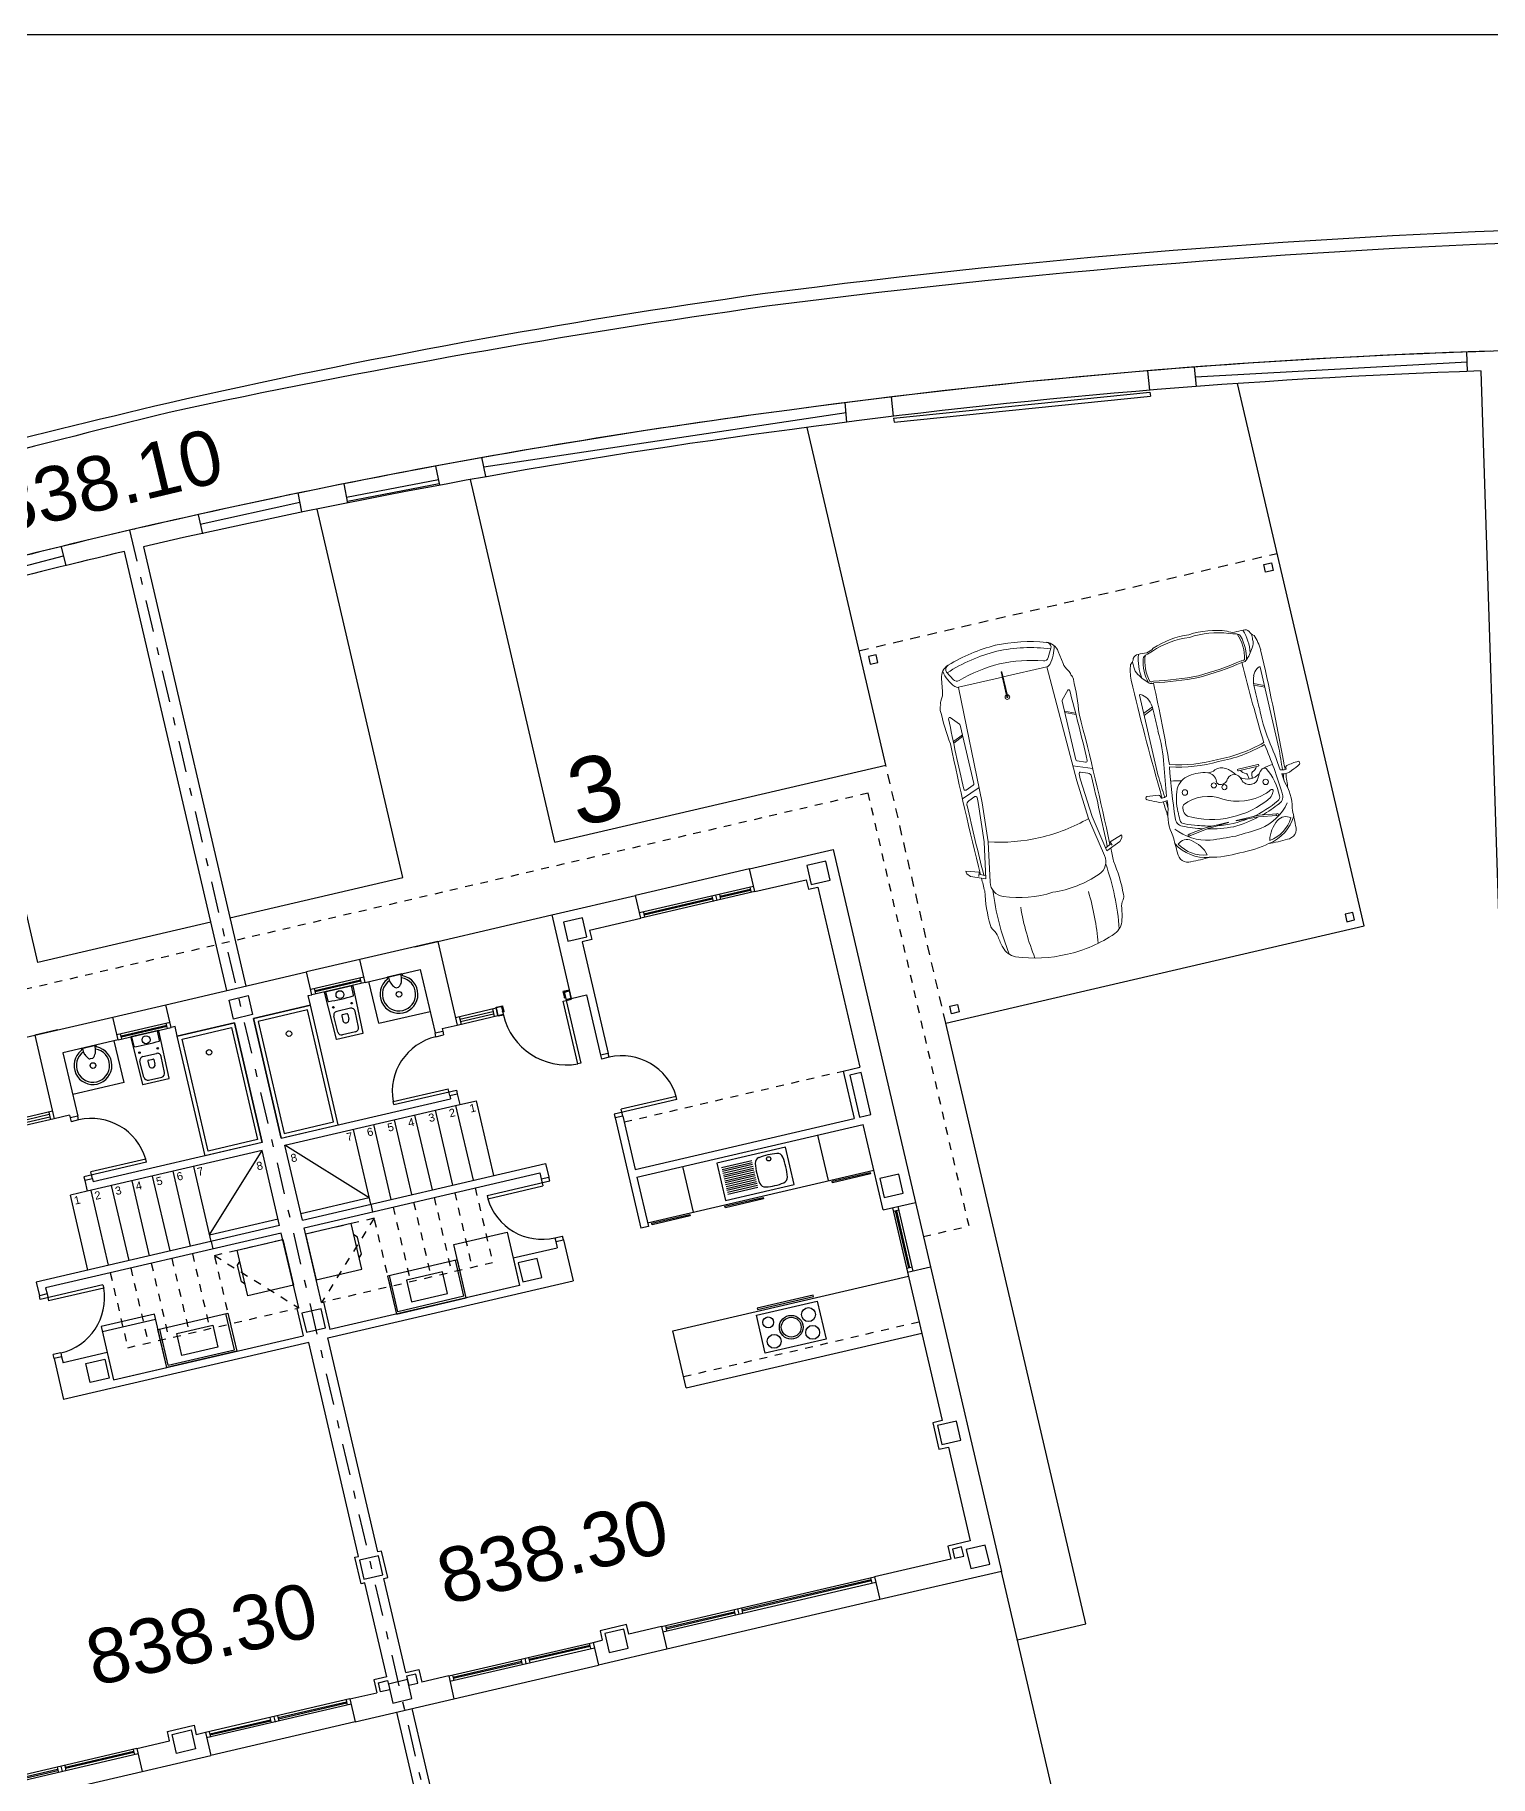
# Model space of a CAD drawing. Header units: millimetres. Extents: x 441061 to 442903, y 4515148 to 4515613.
# Drawn here: x 442197.05 to 442215.7, y 4515590.63 to 4515612.94 of the extents above; entities that cross this region are included whole.
import ezdxf
from ezdxf.enums import TextEntityAlignment as Align

# ---------------------------------------------------------------- set-up
doc = ezdxf.new("R2010")
doc.units = ezdxf.units.MM
doc.linetypes.add('CYPE_RAYAPUNTO', pattern=[0.4125, 0.2025, -0.105, 0, -0.105])
doc.linetypes.add('RAYITAS', pattern=[0.375, 0.25, -0.125])
doc.layers.add('01_cartela', color=6, linetype='Continuous', plot=False)
for name, color, linetype in [('01_ejes', 10, 'Continuous'), ('01_mono BAJA', 2, 'Continuous'), ('01_niveles', 2, 'Continuous'), ('01_piscinas', 254, 'Continuous'), ('01_proyección', 4, 'RAYITAS')]:
    doc.layers.add(name, color=color, linetype=linetype)
doc.layers.add('01_muebles_B', color=254, linetype='Continuous', lineweight=5)
doc.styles.add('Estilo1', font='swissel.ttf')
doc.styles.add('NIEVES2', font='sanss___.ttf')

# ---------------------------------------------------------------- blocks, each defined once
blk = doc.blocks.new('A$C6A825EFA')
at = {"layer": '01_mono BAJA', "color": 254}
for p, q in [((3.7, 12.5, 0), (5.2, 12.5, 0)), ((5.5, 12.5, 0), (5.2, 12.5, 0)), ((5.2, 12.5, 0), (5.2, 11.4, 0)), ((5.2, 12.5, 0), (6.225, 12.5, 0)), ((6.225, 12.2, 0), (6.225, 12.5, 0)), ((6.225, 12.5, 0), (6.925, 12.5, 0)), ((6.925, 12.5, 0), (8.775, 12.5, 0)), ((6.925, 12.2, 0), (6.925, 12.5, 0)), ((8.775, 12.2, 0), (8.775, 12.5, 0)), ((9.475, 12.5, 0), (8.775, 12.5, 0)), ((10.5, 12.5, 0), (9.475, 12.5, 0)), ((9.475, 12.2, 0), (9.475, 12.5, 0)), ((10.2, 12.5, 0), (10.5, 12.5, 0)), ((10.5, 12.5, 0), (10.5, 11.4, 0)), ((10.5, 12.5, 0), (12, 12.5, 0)), ((12, 12.5, 0), (13.1, 12.5, 0)), ((12, 12.5, 0), (12, 11.4, 0)), ((13.1, 12.2, 0), (13.1, 12.5, 0)), ((14.6, 12.5, 0), (13.1, 12.5, 0)), ((14.6, 12.5, 0), (15.7, 12.5, 0)), ((14.6, 12.2, 0), (14.6, 12.5, 0)), ((15.7, 12.5, 0), (15.7, 7.855, 0)), ((5.5, 12.2, 0), (5.5, 11.366, 0)), ((6.225, 12.2, 0), (5.5, 12.2, 0)), ((5.741, 12.198, 0), (5.742, 12.183, 0)), ((5.743, 12.2, 0), (5.932, 12.2, 0)), ((5.934, 12.198, 0), (5.933, 12.183, 0)), ((6.175, 11.65, 0), (6.175, 12.2, 0)), ((6.225, 12.27, 0), (6.925, 12.27, 0)), ((6.225, 12.2, 0), (6.925, 12.2, 0)), ((6.275, 12.2, 0), (6.275, 12.27, 0)), ((6.275, 12.242, 0), (6.875, 12.242, 0)), ((6.275, 12.228, 0), (6.875, 12.228, 0)), ((6.409, 12.073, 0), (6.407, 12.2, 0)), ((6.741, 12.073, 0), (6.743, 12.2, 0)), ((6.875, 12.2, 0), (6.875, 12.27, 0)), ((6.975, 12.2, 0), (6.925, 12.2, 0)), ((6.975, 12.075, 0), (6.975, 12.2, 0)), ((7.725, 12.075, 0), (6.975, 12.075, 0)), ((7.725, 10.5, 0), (7.725, 12.075, 0)), ((7.975, 10.5, 0), (7.975, 12.075, 0)), ((7.975, 12.075, 0), (8.725, 12.075, 0)), ((8.725, 12.075, 0), (8.725, 12.2, 0)), ((8.725, 12.2, 0), (8.775, 12.2, 0)), ((9.475, 12.27, 0), (8.775, 12.27, 0)), ((9.475, 12.2, 0), (8.775, 12.2, 0)), ((8.825, 12.2, 0), (8.825, 12.27, 0)), ((9.425, 12.242, 0), (8.825, 12.242, 0)), ((9.425, 12.228, 0), (8.825, 12.228, 0)), ((8.959, 12.073, 0), (8.957, 12.2, 0)), ((9.291, 12.073, 0), (9.293, 12.2, 0)), ((9.425, 12.2, 0), (9.425, 12.27, 0)), ((9.475, 12.2, 0), (10.2, 12.2, 0)), ((9.525, 11.65, 0), (9.525, 12.2, 0)), ((9.766, 12.198, 0), (9.767, 12.183, 0)), ((9.957, 12.2, 0), (9.768, 12.2, 0)), ((9.959, 12.198, 0), (9.958, 12.183, 0)), ((10.2, 12.2, 0), (10.2, 11.366, 0)), ((12.3, 12.075, 0), (12.3, 10.606, 0)), ((12.425, 12.075), (12.3, 12.075)), ((12.425, 12.2, 0), (13.1, 12.2, 0)), ((12.425, 12.2), (12.425, 12.075)), ((14.6, 12.27, 0), (13.1, 12.27, 0)), ((14.6, 12.2, 0), (13.1, 12.2, 0)), ((13.15, 12.27, 0), (13.15, 12.2, 0)), ((14.05, 12.242, 0), (13.15, 12.242, 0)), ((14.05, 12.228, 0), (13.15, 12.228, 0)), ((14.05, 12.27, 0), (14.05, 12.2, 0)), ((14.1, 12.27, 0), (14.1, 12.2, 0)), ((14.15, 12.27, 0), (14.15, 12.2, 0)), ((14.55, 12.242, 0), (14.15, 12.242, 0)), ((14.55, 12.228, 0), (14.15, 12.228, 0)), ((14.55, 12.27, 0), (14.55, 12.2, 0)), ((14.6, 12.2, 0), (15.275, 12.2, 0)), ((15.275, 12.2), (15.275, 12.075)), ((15.275, 12.075), (15.4, 12.075)), ((15.325, 12.2, 0), (15.325, 12.125, 0)), ((15.325, 12.125, 0), (15.4, 12.125, 0)), ((15.4, 12.075, 0), (15.4, 9.705, 0)), ((5.853, 12.043, 0), (5.822, 12.043, 0)), ((6.439, 11.659, 0), (6.435, 11.869, 0)), ((6.485, 11.92, 0), (6.665, 11.92, 0)), ((6.535, 11.85, 0), (6.535, 11.79, 0)), ((6.545, 11.86, 0), (6.605, 11.86, 0)), ((6.615, 11.85, 0), (6.615, 11.79, 0)), ((6.711, 11.659, 0), (6.715, 11.869, 0)), ((8.989, 11.659, 0), (8.985, 11.869, 0)), ((9.215, 11.92, 0), (9.035, 11.92, 0)), ((9.085, 11.85, 0), (9.085, 11.79, 0)), ((9.155, 11.86, 0), (9.095, 11.86, 0)), ((9.165, 11.85, 0), (9.165, 11.79, 0)), ((9.261, 11.659, 0), (9.265, 11.869, 0)), ((9.847, 12.043, 0), (9.878, 12.043, 0)), ((6.175, 11.65, 0), (5.5, 11.65, 0)), ((6.489, 11.61, 0), (6.661, 11.61, 0)), ((9.211, 11.61, 0), (9.039, 11.61, 0)), ((9.525, 11.65, 0), (10.2, 11.65, 0)), ((5.2, 11.5, 0), (4.665, 11.5, 0)), ((5.2, 11.4, 0), (4.665, 11.4, 0)), ((5.15, 11.467, 0), (4.715, 11.467, 0)), ((5.15, 11.433, 0), (4.715, 11.433, 0)), ((5.15, 11.5, 0), (5.15, 11.4, 0)), ((5.4, 11.4, 0), (5.2, 11.4, 0)), ((5.4, 11.4, 0), (5.4, 11.366, 0)), ((10.3, 11.4, 0), (10.5, 11.4, 0)), ((10.3, 11.4, 0), (10.3, 11.366, 0)), ((10.5, 11.5, 0), (11.035, 11.5, 0)), ((10.5, 11.4, 0), (11.035, 11.4, 0)), ((10.55, 11.5, 0), (10.55, 11.4, 0)), ((10.55, 11.467, 0), (10.985, 11.467, 0)), ((10.55, 11.433, 0), (10.985, 11.433, 0)), ((10.985, 11.5, 0), (10.985, 11.4, 0)), ((11.035, 11.5, 0), (11.035, 11.4, 0)), ((11.105, 11.43, 0), (11.105, 11.4, 0)), ((11.12, 11.5, 0), (11.12, 11.44, 0)), ((11.915, 11.5, 0), (11.915, 11.44, 0)), ((11.93, 11.43, 0), (11.93, 11.4, 0)), ((11.99, 11.4, 0), (11.93, 11.4, 0)), ((12, 11.4, 0), (12.2, 11.4, 0)), ((12.2, 11.4, 0), (12.2, 10.606, 0)), ((5.5, 11.366, 0), (5.4, 11.366, 0)), ((5.4, 11.366, 0), (5.4, 11.316, 0)), ((5.5, 11.316, 0), (5.4, 11.316, 0)), ((5.5, 11.316, 0), (5.5, 11.366, 0)), ((10.2, 11.366, 0), (10.3, 11.366, 0)), ((10.2, 11.316, 0), (10.2, 11.366, 0)), ((10.2, 11.316, 0), (10.3, 11.316, 0)), ((10.3, 11.366, 0), (10.3, 11.316, 0)), ((6.224, 10.591, 0), (5.4, 10.591, 0)), ((5.4, 10.591, 0), (5.4, 10.541, 0)), ((5.4, 10.541, 0), (5.4, 10.4, 0)), ((5.5, 10.541, 0), (5.4, 10.541, 0)), ((5.5, 10.541, 0), (5.5, 10.632, 0)), ((6.224, 10.632, 0), (5.5, 10.632, 0)), ((5.5, 10.541, 0), (5.5, 10.5, 0)), ((7.725, 10.5, 0), (5.5, 10.5, 0)), ((6.224, 10.591, 0), (6.224, 10.632, 0)), ((8.025, 10.5, 0), (10.2, 10.5, 0)), ((9.476, 10.591, 0), (9.476, 10.632, 0)), ((9.476, 10.632, 0), (10.2, 10.632, 0)), ((9.476, 10.591, 0), (10.3, 10.591, 0)), ((10.2, 10.541, 0), (10.2, 10.632, 0)), ((10.2, 10.541, 0), (10.2, 10.5, 0)), ((10.2, 10.541, 0), (10.3, 10.541, 0)), ((10.3, 10.591, 0), (10.3, 10.541, 0)), ((10.3, 10.541, 0), (10.3, 10.4, 0)), ((12.3, 10.606, 0), (12.2, 10.606, 0)), ((12.2, 10.606, 0), (12.2, 10.556, 0)), ((12.3, 10.556, 0), (12.2, 10.556, 0)), ((12.3, 10.556, 0), (12.3, 10.606, 0)), ((5.18, 9.415, 0), (5.18, 10.4, 0)), ((5.4, 10.4, 0), (5.18, 10.4, 0)), ((7.7, 10.4, 0), (5.4, 10.4, 0)), ((5.45, 9.415, 0), (5.45, 10.4, 0)), ((5.72, 9.415, 0), (5.72, 10.4, 0)), ((5.99, 9.415, 0), (5.99, 10.4, 0)), ((6.26, 9.415, 0), (6.26, 10.4, 0)), ((6.53, 9.415, 0), (6.53, 10.4, 0)), ((6.8, 9.415, 0), (6.8, 10.4, 0)), ((6.8, 9.5, 0), (7.7, 10.4, 0)), ((7.7, 9.415, 0), (7.7, 10.4, 0)), ((8, 10.4, 0), (10.3, 10.4, 0)), ((8, 9.415, 0), (8, 10.4, 0)), ((8.9, 9.5, 0), (8, 10.4, 0)), ((8.9, 9.415, 0), (8.9, 10.4, 0)), ((9.17, 9.415, 0), (9.17, 10.4, 0)), ((9.44, 9.415, 0), (9.44, 10.4, 0)), ((9.71, 9.415, 0), (9.71, 10.4, 0)), ((9.98, 9.415, 0), (9.98, 10.4, 0)), ((10.25, 9.415, 0), (10.25, 10.4, 0)), ((10.3, 10.4, 0), (10.52, 10.4, 0)), ((10.52, 9.415, 0), (10.52, 10.4, 0)), ((13.024, 9.831, 0), (12.2, 9.831, 0)), ((12.2, 9.831, 0), (12.2, 9.781, 0)), ((12.3, 9.781, 0), (12.3, 9.872, 0)), ((13.024, 9.872, 0), (12.3, 9.872, 0)), ((13.024, 9.831, 0), (13.024, 9.872, 0)), ((12.2, 9.781, 0), (12.2, 8.33, 0)), ((12.3, 9.781, 0), (12.2, 9.781, 0)), ((12.3, 9.781, 0), (12.3, 9.08, 0)), ((15.18, 9.705, 0), (15.18, 9.08, 0)), ((15.18, 9.705, 0), (15.4, 9.705, 0)), ((7.7, 9.415, 0), (4.5, 9.415, 0)), ((4.5, 9.415, 0), (4.5, 9.235, 0)), ((4.5, 9.415, 0), (4.5, 9.235, 0)), ((6.8, 9.5, 0), (7.7, 9.5, 0)), ((8.9, 9.5, 0), (8, 9.5, 0)), ((8, 9.415, 0), (11.2, 9.415, 0)), ((11.2, 9.415, 0), (11.2, 9.235, 0)), ((11.2, 9.415, 0), (11.2, 9.235, 0)), ((4.6, 9.235, 0), (4.5, 9.235, 0)), ((4.5, 9.185, 0), (4.5, 9.235, 0)), ((5.324, 9.185, 0), (4.5, 9.185, 0)), ((7.7, 9.315, 0), (4.6, 9.315, 0)), ((4.6, 9.315, 0), (4.6, 9.235, 0)), ((4.6, 9.315, 0), (4.6, 9.235, 0)), ((4.6, 9.235, 0), (4.6, 9.144, 0)), ((5.324, 9.185, 0), (5.324, 9.144, 0)), ((7.7, 8.33, 0), (7.7, 9.315, 0)), ((8, 8.33, 0), (8, 9.315, 0)), ((8, 9.315, 0), (11.1, 9.315, 0)), ((10.376, 9.185, 0), (10.376, 9.144, 0)), ((10.376, 9.185, 0), (11.2, 9.185, 0)), ((11.1, 9.315, 0), (11.1, 9.235, 0)), ((11.1, 9.315, 0), (11.1, 9.235, 0)), ((11.1, 9.235, 0), (11.2, 9.235, 0)), ((11.1, 9.235, 0), (11.1, 9.144, 0)), ((11.2, 9.185, 0), (11.2, 9.235, 0)), ((5.324, 9.144, 0), (4.6, 9.144, 0)), ((10.376, 9.144, 0), (11.1, 9.144, 0)), ((12.3, 9.08, 0), (15.18, 9.08, 0)), ((12.3, 8.98, 0), (15.275, 8.98, 0)), ((12.3, 8.98, 0), (12.3, 8.33, 0)), ((12.9, 8.98, 0), (12.9, 8.38, 0)), ((14.675, 8.98, 0), (14.675, 8.38, 0)), ((15.275, 7.855, 0), (15.275, 8.98, 0)), ((13.338, 8.92, 0), (13.338, 8.43, 0)), ((14.238, 8.92, 0), (13.338, 8.92, 0)), ((13.779, 8.85, 0), (13.383, 8.85, 0)), ((13.779, 8.825, 0), (13.383, 8.825, 0)), ((13.779, 8.8, 0), (13.383, 8.8, 0)), ((13.779, 8.775, 0), (13.383, 8.775, 0)), ((13.779, 8.75, 0), (13.383, 8.75, 0)), ((13.779, 8.725, 0), (13.383, 8.725, 0)), ((14.238, 8.43, 0), (14.238, 8.92, 0)), ((5.88, 8.6, 0), (5.18, 8.6, 0)), ((13.779, 8.7, 0), (13.383, 8.7, 0)), ((13.779, 8.675, 0), (13.383, 8.675, 0)), ((13.779, 8.65, 0), (13.383, 8.65, 0)), ((13.779, 8.625, 0), (13.383, 8.625, 0)), ((13.779, 8.6, 0), (13.383, 8.6, 0)), ((13.779, 8.575, 0), (13.383, 8.575, 0)), ((13.779, 8.55, 0), (13.383, 8.55, 0)), ((13.779, 8.525, 0), (13.383, 8.525, 0)), ((13.779, 8.5, 0), (13.383, 8.5, 0)), ((4.5, 8.41, 0), (4.5, 8.46, 0)), ((4.6, 8.46, 0), (4.5, 8.46, 0)), ((4.5, 8.41, 0), (4.5, 7.87, 0)), ((4.6, 8.41, 0), (4.5, 8.41, 0)), ((4.6, 8.46, 0), (4.6, 8.41, 0)), ((4.6, 8.41, 0), (4.6, 8.33, 0)), ((5.18, 8.33, 0), (4.6, 8.33, 0)), ((5.18, 8.33, 0), (5.18, 7.97, 0)), ((5.905, 7.995, 0), (5.905, 8.47, 0)), ((6.775, 7.995, 0), (6.775, 8.47, 0)), ((7.7, 8.33, 0), (7.675, 8.33, 0)), ((7.7, 8.33, 0), (7.675, 8.33, 0)), ((7.675, 8.33, 0), (7.675, 7.97, 0)), ((8, 8.33, 0), (8.025, 8.33, 0)), ((8, 8.33, 0), (8.025, 8.33, 0)), ((8.025, 8.33, 0), (8.025, 7.97, 0)), ((8.925, 7.995, 0), (8.925, 8.47, 0)), ((9.795, 7.995, 0), (9.795, 8.47, 0)), ((10.52, 8.33, 0), (11.1, 8.33, 0)), ((10.52, 8.33, 0), (10.52, 7.97, 0)), ((11.1, 8.46, 0), (11.1, 8.41, 0)), ((11.1, 8.46, 0), (11.2, 8.46, 0)), ((11.1, 8.41, 0), (11.1, 8.33, 0)), ((11.1, 8.41, 0), (11.2, 8.41, 0)), ((11.2, 8.41, 0), (11.2, 8.46, 0)), ((11.2, 8.41, 0), (11.2, 7.87, 0)), ((12.3, 8.33, 0), (12.2, 8.33, 0)), ((12.3, 8.38, 0), (15.275, 8.38, 0)), ((13.338, 8.43, 0), (14.238, 8.43, 0)), ((7.725, 7.87, 0), (4.5, 7.87, 0)), ((5.18, 7.97, 0), (7.675, 7.97, 0)), ((5.905, 7.995, 0), (6.775, 7.995, 0)), ((7.725, 5.055, 0), (7.725, 7.87, 0)), ((7.975, 5.055, 0), (7.975, 7.87, 0)), ((7.975, 7.87, 0), (11.2, 7.87, 0)), ((10.52, 7.97, 0), (8.025, 7.97, 0)), ((9.795, 7.995, 0), (8.925, 7.995, 0)), ((15.275, 7.855, 0), (15.7, 7.855, 0)), ((15.4, 7.855, 0), (15.4, 7.005, 0)), ((15.47, 7.855, 0), (15.47, 7.005, 0)), ((15.7, 7.855, 0), (15.7, 7.005, 0)), ((15.47, 7.805, 0), (15.4, 7.805, 0)), ((15.428, 7.055, 0), (15.428, 7.805, 0)), ((15.442, 7.055, 0), (15.442, 7.805, 0)), ((12.3, 6.955, 0), (15.4, 6.955, 0)), ((12.3, 6.205, 0), (12.3, 6.955, 0)), ((15.47, 7.055, 0), (15.4, 7.055, 0)), ((15.4, 7.005, 0), (15.7, 7.005, 0)), ((15.4, 7.005, 0), (15.4, 5.055, 0)), ((15.7, 7.005, 0), (15.7, 3, 0)), ((12.3, 6.205, 0), (15.4, 6.205, 0)), ((7.675, 4.705, 0), (7.675, 5.055, 0)), ((7.675, 5.055, 0), (7.725, 5.055, 0)), ((8.025, 5.055, 0), (7.975, 5.055, 0)), ((8.025, 4.705, 0), (8.025, 5.055, 0)), ((7.725, 4.705, 0), (7.675, 4.705, 0)), ((7.725, 3.47, 0), (7.725, 4.705, 0)), ((7.975, 3.47, 0), (7.975, 4.705, 0)), ((7.975, 4.705, 0), (8.025, 4.705, 0)), ((15.4, 4.705, 0), (15.4, 3.47, 0)), ((7.725, 3.47, 0), (7.555, 3.47, 0)), ((7.555, 3.47, 0), (7.555, 3.3, 0)), ((7.975, 3.47, 0), (8.145, 3.47, 0)), ((8.145, 3.47, 0), (8.145, 3.3, 0)), ((15.4, 3.47, 0), (15.105, 3.47, 0)), ((15.105, 3.47, 0), (15.105, 3.3, 0)), ((4.4, 3.3, 0), (1.6, 3.3, 0)), ((4.4, 3.23, 0), (1.6, 3.23, 0)), ((1.65, 3.272, 0), (3.35, 3.272, 0)), ((1.65, 3.258, 0), (3.35, 3.258, 0)), ((3.35, 3.3, 0), (3.35, 3.23, 0)), ((3.4, 3.3, 0), (3.4, 3.23, 0)), ((3.45, 3.3, 0), (3.45, 3.23, 0)), ((4.35, 3.272, 0), (3.45, 3.272, 0)), ((4.35, 3.258, 0), (3.45, 3.258, 0)), ((4.35, 3.3, 0), (4.35, 3.23, 0)), ((4.4, 3.3, 0), (4.4, 3, 0)), ((4.4, 3.3, 0), (4.83, 3.3, 0)), ((5.3, 3.3, 0), (5.18, 3.3, 0)), ((7.2, 3.3, 0), (5.3, 3.3, 0)), ((5.3, 3.3, 0), (5.3, 3, 0)), ((7.2, 3.23, 0), (5.3, 3.23, 0)), ((5.35, 3.3, 0), (5.35, 3.23, 0)), ((5.35, 3.272, 0), (6.15, 3.272, 0)), ((5.35, 3.258, 0), (6.15, 3.258, 0)), ((6.15, 3.3, 0), (6.15, 3.23, 0)), ((6.2, 3.3, 0), (6.2, 3.23, 0)), ((6.25, 3.3, 0), (6.25, 3.23, 0)), ((7.15, 3.272, 0), (6.25, 3.272, 0)), ((7.15, 3.258, 0), (6.25, 3.258, 0)), ((7.15, 3.3, 0), (7.15, 3.23, 0)), ((7.2, 3.3, 0), (7.555, 3.3, 0)), ((7.2, 3.3, 0), (7.2, 3, 0)), ((8.5, 3.3, 0), (8.145, 3.3, 0)), ((8.5, 3.3, 0), (10.4, 3.3, 0)), ((8.5, 3.3, 0), (8.5, 3, 0)), ((8.5, 3.23, 0), (10.4, 3.23, 0)), ((8.55, 3.3, 0), (8.55, 3.23, 0)), ((8.55, 3.272, 0), (9.45, 3.272, 0)), ((8.55, 3.258, 0), (9.45, 3.258, 0)), ((9.45, 3.3, 0), (9.45, 3.23, 0)), ((9.5, 3.3, 0), (9.5, 3.23, 0)), ((9.55, 3.3, 0), (9.55, 3.23, 0)), ((10.35, 3.272, 0), (9.55, 3.272, 0)), ((10.35, 3.258, 0), (9.55, 3.258, 0)), ((10.35, 3.3, 0), (10.35, 3.23, 0)), ((10.4, 3.3, 0), (10.4, 3, 0)), ((10.4, 3.3, 0), (10.52, 3.3, 0)), ((11.3, 3.3, 0), (10.87, 3.3, 0)), ((11.3, 3.3, 0), (11.3, 3, 0)), ((11.3, 3.3, 0), (14.1, 3.3, 0)), ((11.3, 3.23, 0), (14.1, 3.23, 0)), ((11.35, 3.3, 0), (11.35, 3.23, 0)), ((11.35, 3.272, 0), (12.25, 3.272, 0)), ((11.35, 3.258, 0), (12.25, 3.258, 0)), ((12.25, 3.3, 0), (12.25, 3.23, 0)), ((12.3, 3.3, 0), (12.3, 3.23, 0)), ((12.35, 3.3, 0), (12.35, 3.23, 0)), ((14.05, 3.272, 0), (12.35, 3.272, 0)), ((14.05, 3.258, 0), (12.35, 3.258, 0)), ((14.05, 3.3, 0), (14.05, 3.23, 0)), ((15.105, 3.3, 0), (14.1, 3.3, 0)), ((14.1, 3.3, 0), (14.1, 3, 0)), ((1.6, 3, 0), (4.4, 3, 0)), ((4.4, 3, 0), (5.3, 3, 0)), ((7.2, 3, 0), (5.3, 3, 0)), ((7.2, 3, 0), (8.5, 3, 0)), ((7.75, 0, 0), (7.75, 3, 0)), ((7.95, 0, 0), (7.95, 3, 0)), ((8.5, 3, 0), (10.4, 3, 0)), ((11.3, 3, 0), (10.4, 3, 0)), ((14.1, 3, 0), (11.3, 3, 0)), ((15.7, 3, 0), (14.1, 3, 0)), ((15.7, 0, 0), (15.7, 3))]:
    blk.add_line(p, q, dxfattribs=at)
for points in [[(7.725, 12.375), (7.975, 12.375), (7.975, 12.125), (7.725, 12.125), (7.725, 12.375)], [(12.125, 12.125), (12.375, 12.125), (12.375, 12.375), (12.125, 12.375), (12.125, 12.125)], [(15.325, 12.125), (15.575, 12.125), (15.575, 12.375), (15.325, 12.375), (15.325, 12.125)], [(5.13, 8.005), (4.88, 8.005), (4.88, 8.255), (5.13, 8.255), (5.13, 8.005)], [(7.725, 8.005), (7.975, 8.005), (7.975, 8.255), (7.725, 8.255), (7.725, 8.005)], [(10.57, 8.005), (10.82, 8.005), (10.82, 8.255), (10.57, 8.255), (10.57, 8.005)], [(15.325, 8.005), (15.575, 8.005), (15.575, 8.255), (15.325, 8.255), (15.325, 8.005)], [(7.725, 4.755), (7.975, 4.755), (7.975, 5.005), (7.725, 5.005), (7.725, 4.755)], [(15.325, 4.755), (15.575, 4.755), (15.575, 5.005), (15.325, 5.005), (15.325, 4.755)], [(5.13, 3.125), (4.88, 3.125), (4.88, 3.375), (5.13, 3.375), (5.13, 3.125)], [(7.725, 3.125), (7.975, 3.125), (7.975, 3.375), (7.725, 3.375), (7.725, 3.125)], [(10.57, 3.125), (10.82, 3.125), (10.82, 3.375), (10.57, 3.375), (10.57, 3.125)], [(15.325, 3.125), (15.575, 3.125), (15.575, 3.375), (15.325, 3.375), (15.325, 3.125)]]:
    blk.add_lwpolyline(points, close=True, dxfattribs=at)
at = {"layer": '01_mono BAJA', "color": 254, "elevation": 0, "flags": 128}
for points in [[(6.394, 12.2, 0.414214), (6.39, 12.196), (6.39, 12.195), (6.4, 11.574, 0.436396), (6.404, 11.57), (6.746, 11.57, 0.436396), (6.75, 11.574), (6.76, 12.195), (6.76, 12.196, 0.414214), (6.756, 12.2)], [(9.306, 12.2, -0.414214), (9.31, 12.196), (9.31, 12.195), (9.3, 11.574, -0.436396), (9.296, 11.57), (8.954, 11.57, -0.436396), (8.95, 11.574), (8.94, 12.195), (8.94, 12.196, -0.414214), (8.944, 12.2)]]:
    blk.add_lwpolyline(points, format="xyb", close=True, dxfattribs=at)
at = {"layer": '01_mono BAJA', "color": 254, "elevation": 0}
for points in [[(6.975, 12.075), (7.725, 12.075), (7.725, 10.5), (6.975, 10.5)], [(8.725, 12.075), (7.975, 12.075), (7.975, 10.5), (8.725, 10.5)], [(7.025, 12.025), (7.675, 12.025), (7.675, 10.55), (7.025, 10.55)], [(8.675, 12.025), (8.025, 12.025), (8.025, 10.55), (8.675, 10.55)], [(11.12, 11.51), (11.12, 11.5), (11.035, 11.5), (11.035, 11.51)], [(11.105, 11.4), (11.105, 11.39), (11.035, 11.39), (11.035, 11.4)], [(11.12, 11.44), (11.12, 11.43), (11.105, 11.43), (11.105, 11.44)], [(11.93, 11.39), (11.93, 10.565), (11.89, 10.565), (11.89, 11.39)], [(11.915, 11.51), (11.915, 11.5), (12, 11.5), (12, 11.51)], [(11.915, 11.44), (11.915, 11.43), (11.93, 11.43), (11.93, 11.44)], [(11.93, 11.4), (12, 11.4), (12, 11.5), (11.93, 11.5)], [(11.93, 11.4), (11.93, 11.39), (12, 11.39), (12, 11.4)], [(15.4, 9.635), (15.25, 9.635), (15.25, 9.08), (15.4, 9.08)], [(7.1, 9.23), (7.7, 9.23), (7.7, 8.63), (7.1, 8.63)], [(8.6, 9.23), (8, 9.23), (8, 8.63), (8.6, 8.63)], [(5.18, 8.67), (5.18, 7.97), (5.88, 7.97), (5.88, 8.67)], [(10.52, 8.67), (10.52, 7.97), (9.82, 7.97), (9.82, 8.67)], [(5.88, 8.47), (6.8, 8.47), (6.8, 7.97), (5.88, 7.97)], [(6.104, 8.363), (6.576, 8.363), (6.576, 8.077), (6.104, 8.077)], [(9.82, 8.47), (8.9, 8.47), (8.9, 7.97), (9.82, 7.97)], [(9.596, 8.363), (9.124, 8.363), (9.124, 8.077), (9.596, 8.077)], [(12.85, 8.36), (12.85, 8.34), (12.35, 8.34), (12.35, 8.36)], [(13.813, 8.36), (13.813, 8.34), (13.313, 8.34), (13.313, 8.36)], [(15.222, 8.36), (15.222, 8.34), (14.722, 8.34), (14.722, 8.36)], [(13.42, 6.975), (14.155, 6.975), (14.155, 6.995), (13.42, 6.995)], [(14.187, 6.408), (13.387, 6.408), (13.388, 6.908), (14.188, 6.908)], [(7.605, 3.42), (7.725, 3.42), (7.725, 3.3), (7.605, 3.3)], [(8.095, 3.42), (7.975, 3.42), (7.975, 3.3), (8.095, 3.3)], [(15.275, 3.42), (15.155, 3.42), (15.155, 3.3), (15.275, 3.3)]]:
    blk.add_lwpolyline(points, close=True, dxfattribs=at)
for points in [[(11.035, 11.4), (11.035, 11.5)], [(11.105, 11.5), (11.105, 11.4)], [(7.1, 8.78), (7.06, 8.82), (7.06, 9.04), (7.1, 9.08)], [(8.6, 8.78), (8.64, 8.82), (8.64, 9.04), (8.6, 9.08)], [(15.4, 5.055), (15.275, 5.055), (15.275, 4.705), (15.4, 4.705)]]:
    blk.add_lwpolyline(points, dxfattribs=at)
at = {"layer": '01_mono BAJA', "color": 254}
for points in [[(4.83, 3.3), (4.83, 3.425), (5.18, 3.425), (5.18, 3.3)], [(10.87, 3.3), (10.87, 3.425), (10.52, 3.425), (10.52, 3.3)]]:
    blk.add_lwpolyline(points, dxfattribs=at)
for centre, radius in [((6.575, 12.12, 0), 0.051), ((9.125, 12.12, 0), 0.051), ((5.837, 11.953, 0), 0.036), ((6.455, 11.98, 0), 0.01), ((6.695, 11.98, 0), 0.01), ((9.005, 11.98, 0), 0.01), ((9.245, 11.98, 0), 0.01), ((9.862, 11.953, 0), 0.036), ((7.325, 11.781, 0), 0.035), ((8.375, 11.781, 0), 0.035), ((13.996, 8.825, 0), 0.0275), ((13.515, 6.785, 0), 0.0693), ((13.788, 6.658, 0), 0.152), ((13.788, 6.658, 0), 0.127), ((14.04, 6.765, 0), 0.089), ((13.535, 6.531, 0), 0.089), ((14.04, 6.531, 0), 0.089)]:
    blk.add_circle(centre, radius, dxfattribs=at)
for centre, radius, start, end in [((5.837, 11.953, 0), 0.243, 114.8749, 65.1251), ((5.837, 11.953, 0), 0.213, 112.0656, 68.0564), ((5.729, 12.184, 0), 0.0128, 300.5291, 356.214), ((5.743, 12.197, 0), 0.0027, 90, 173.3159), ((6.033, 12.197, 0), 0.279, 179.383, 196.8165), ((5.903, 12.158, 0), 0.143, 196.8165, 225.6956), ((5.837, 12.091, 0), 0.0498, 225.6956, 252.5904), ((5.837, 12.091, 0), 0.0498, 287.9532, 314.3044), ((5.772, 12.158, 0), 0.143, 314.3044, 343.1835), ((5.642, 12.197, 0), 0.279, 343.1835, 0.617), ((5.932, 12.197, 0), 0.0027, 6.6841, 90), ((5.946, 12.184, 0), 0.0128, 183.786, 239.4709), ((6.416, 12.073, 0), 0.007, 180.924, 266.9359), ((6.575, 15.044, 0), 2.982, 266.9359, 273.0641), ((6.734, 12.073, 0), 0.007, 273.0641, 359.076), ((8.966, 12.073, 0), 0.007, 180.924, 266.9359), ((9.125, 15.044, 0), 2.982, 266.9359, 273.0641), ((9.284, 12.073, 0), 0.007, 273.0641, 359.076), ((9.862, 11.953, 0), 0.243, 114.8749, 65.1251), ((9.862, 11.953, 0), 0.213, 111.9436, 67.9344), ((9.754, 12.184, 0), 0.0128, 300.5291, 356.214), ((9.768, 12.197, 0), 0.0027, 90, 173.3159), ((10.058, 12.197, 0), 0.279, 179.383, 196.8165), ((9.928, 12.158, 0), 0.143, 196.8165, 225.6956), ((9.863, 12.091, 0), 0.0498, 225.6956, 252.0468), ((9.863, 12.091, 0), 0.0498, 287.4096, 314.3044), ((9.797, 12.158, 0), 0.143, 314.3044, 343.1835), ((9.667, 12.197, 0), 0.279, 343.1835, 0.617), ((9.957, 12.197, 0), 0.0027, 6.6841, 90), ((9.971, 12.184, 0), 0.0128, 183.786, 239.4709), ((6.485, 11.87, 0), 0.05, 90, 180.924), ((6.545, 11.85, 0), 0.01, 90, 180), ((6.605, 11.85, 0), 0.01, 0, 90), ((6.665, 11.87, 0), 0.05, 359.076, 90), ((9.035, 11.87, 0), 0.05, 90, 180.924), ((9.095, 11.85, 0), 0.01, 90, 180), ((9.155, 11.85, 0), 0.01, 0, 90), ((9.215, 11.87, 0), 0.05, 359.076, 90), ((6.489, 11.66, 0), 0.05, 180.924, 270), ((6.575, 11.79, 0), 0.04, 180, 0), ((6.661, 11.66, 0), 0.05, 270, 359.076), ((9.039, 11.66, 0), 0.05, 180.924, 270), ((9.125, 11.79, 0), 0.04, 180, 0), ((9.211, 11.66, 0), 0.05, 270, 359.076), ((11.932, 11.391, 0), 0.827, 180.0495, 267.1144), ((5.5, 10.591, 0), 0.725, 3.2758, 90), ((10.2, 10.591, 0), 0.725, 90, 176.7242), ((12.3, 9.831, 0), 0.725, 3.2758, 90), ((4.6, 9.185, 0), 0.725, 270, 356.7242), ((11.1, 9.185, 0), 0.725, 183.2758, 270), ((14.554, 8.675, 0), 0.75, 169.8852, 190.1148), ((13.889, 8.794, 0), 0.075, 99.0787, 169.8852), ((13.996, 8.127, 0), 0.75, 80.9213, 99.0787), ((14.102, 8.794, 0), 0.075, 10.1148, 80.9213), ((13.438, 8.675, 0), 0.75, 349.8852, 10.1148), ((13.889, 8.557, 0), 0.075, 190.1148, 260.9213), ((13.996, 9.223, 0), 0.75, 260.9213, 279.0787), ((14.102, 8.557, 0), 0.075, 279.0787, 349.8852)]:
    blk.add_arc(centre, radius, start, end, dxfattribs=at)
at = {"layer": '01_proyección', "color": 120, "ltscale": 0.25}
for p, q in [((12.3, 9.705, 0), (15.18, 9.705, 0)), ((6.8, 9.415, 0), (6.8, 8.33, 0)), ((8.9, 9.415, 0), (8.9, 8.33, 0)), ((5.45, 9.315, 0), (5.45, 8.33, 0)), ((5.72, 9.315, 0), (5.72, 8.33, 0)), ((5.99, 9.315, 0), (5.99, 8.33, 0)), ((6.26, 9.315, 0), (6.26, 8.33, 0)), ((6.53, 9.315, 0), (6.53, 8.33, 0)), ((6.8, 9.23, 0), (7.7, 9.23, 0)), ((6.8, 9.23, 0), (7.7, 8.33, 0)), ((8.9, 9.23, 0), (8, 9.23, 0)), ((8.9, 9.23, 0), (8, 8.33, 0)), ((9.17, 9.315, 0), (9.17, 8.33, 0)), ((9.44, 9.315, 0), (9.44, 8.33, 0)), ((9.71, 9.315, 0), (9.71, 8.33, 0)), ((9.98, 9.315, 0), (9.98, 8.33, 0)), ((10.25, 9.315, 0), (10.25, 8.33, 0)), ((5.45, 8.33, 0), (7.675, 8.33, 0)), ((10.25, 8.33, 0), (8.025, 8.33, 0)), ((12.3, 6.355, 0), (15.4, 6.355, 0))]:
    blk.add_line(p, q, dxfattribs=at)
at = {"layer": '01_proyección', "color": 120, "ltscale": 0.25, "elevation": 0}
blk.add_lwpolyline([(15.7, 7.405), (16.3, 7.405), (16.3, 13.1), (-0.6, 13.1), (-0.6, 7.405), (0, 7.405)], dxfattribs=at)
at = {"layer": '01_mono BAJA', "color": 254, "style": 'NIEVES2'}
for s, p in [('1', (5.249, 10.268, 0)), ('2', (5.519, 10.268, 0)), ('3', (5.789, 10.268, 0)), ('4', (6.059, 10.268, 0)), ('5', (6.329, 10.268, 0)), ('6', (6.599, 10.268, 0)), ('7', (6.869, 10.268, 0)), ('8', (7.625, 10.166, 0))]:
    blk.add_text(s, height=0.103, dxfattribs=at).set_placement(p, align=Align.CENTER)
for s, p in [('8', (8.075, 10.166, 0)), ('7', (8.831, 10.268, 0)), ('6', (9.101, 10.268, 0)), ('5', (9.371, 10.268, 0)), ('4', (9.641, 10.268, 0)), ('3', (9.911, 10.268, 0)), ('2', (10.181, 10.268, 0)), ('1', (10.451, 10.268, 0))]:
    blk.add_text(s, height=0.103, rotation=0, dxfattribs=at).set_placement(p, align=Align.CENTER)
blk = doc.blocks.new('A$C0D711DC8')
at = {"layer": '01_muebles_B', "color": 254}
for p, q in [((10.733, 9.894), (9.764, 9.894)), ((10.493, 9.894), (10.545, 9.776)), ((10.515, 9.894), (10.567, 9.778)), ((9.004, 9.693), (9.038, 9.48)), ((9.056, 9.495), (9.026, 9.699)), ((9.038, 9.48), (9.054, 9.218)), ((9.056, 9.218), (9.056, 9.495)), ((9.054, 9.218), (9.056, 9.218)), ((9.038, 8.865), (9.054, 9.127)), ((9.054, 9.127), (9.056, 9.127)), ((9.056, 9.127), (9.056, 8.851)), ((9.614, 8.734), (9.614, 8.97)), ((9.634, 8.734), (9.634, 8.97)), ((9.004, 8.652), (9.038, 8.865)), ((9.056, 8.851), (9.026, 8.647)), ((9.546, 8.827), (9.494, 8.834)), ((9.546, 8.878), (9.495, 8.871)), ((10.493, 8.452), (10.545, 8.569)), ((10.515, 8.452), (10.567, 8.567)), ((10.733, 8.452), (9.764, 8.452))]:
    blk.add_line(p, q, dxfattribs=at)
for centre, radius in [((9.014, 9.701), 0.0121), ((9.51, 9.635), 0.0319), ((9.466, 9.173), 0.0297), ((9.514, 9.288), 0.0297), ((9.014, 8.645), 0.0121), ((9.417, 8.691), 0.0319)]:
    blk.add_circle(centre, radius, dxfattribs=at)
for centre, radius, start, end in [((9.619, 9.904), 0.16, 152.3452, 197.1649), ((10.167, 9.714), 0.738, 149.7434, 158.9846), ((9.544, 10.069), 0.023, 23.336, 131.4157), ((8.51, 10.147), 1.058, 348.7131, 356.2571), ((10.995, -17.873), 27.82, 90.1403, 92.8584), ((10.906, 9.364), 0.584, 69.532, 87.9675), ((10.942, 9.629), 2.236, 176.9311, 182.7066), ((8.829, 9.758), 0.121, 83.4929, 184.381), ((9.185, 9.462), 0.48, 118.4979, 171.6974), ((9.142, 9.497), 0.403, 119.7279, 173.0139), ((9.122, 5.315), 4.571, 90.9016, 93.5003), ((9.503, 9.367), 0.611, 128.6532, 169.9617), ((8.847, 9.764), 0.126, 322.6544, 41.1658), ((9.178, 9.352), 0.549, 69.8978, 103.4423), ((10.509, 9.106), 1.518, 154.798, 163.8884), ((9.226, 9.718), 0.0964, 77.7254, 158.9302), ((9.211, 9.707), 0.057, 88.7397, 167.4182), ((9.265, 9.038), 0.727, 86.5634, 94.2004), ((8.819, 3.701), 6.126, 80.3818, 85.9978), ((9.94, 2.874), 7.047, 93.9115, 95.3212), ((9.306, 9.064), 0.701, 67.8757, 89.7559), ((8.751, 3.271), 6.625, 83.7996, 84.6711), ((10.975, -10.424), 20.353, 94.2603, 94.5093), ((9.518, 9.909), 0.0131, 69.95, 178.3297), ((9.777, 9.927), 0.273, 183.7214, 196.1025), ((9.94, 2.874), 7.047, 92.7044, 93.5361), ((10.975, -10.424), 20.353, 93.4112, 94.1277), ((8.751, 3.271), 6.625, 80.1778, 83.3742), ((9.525, 9.945), 0.0232, 265.4824, 347.7447), ((9.165, 9.803), 0.511, 341.8582, 355.871), ((11.471, 9.253), 1.7, 163.325, 182.6992), ((10.175, 11.66), 1.884, 261.0449, 273.0528), ((10.459, 15.409), 5.634, 268.1287, 270.8789), ((10.529, 10.11), 0.334, 272.7892, 291.8342), ((10.573, 9.974), 0.192, 294.6989, 323.0283), ((10.691, 9.894), 0.0501, 315.174, 347.3096), ((10.732, 9.885), 0.00831, 343.0311, 79.2932), ((10.894, 9.715), 0.0607, 143.7564, 193.2967), ((11.29, 9.332), 0.611, 121.0895, 136.7388), ((10.991, 9.25), 0.526, 73.7001, 105.481), ((10.903, 9.711), 0.0495, 146.1855, 196.1005), ((10.991, 9.25), 0.505, 69.1925, 104.8598), ((11.01, 9.2), 0.627, 72.4585, 97.9913), ((11.059, 9.742), 0.141, 86.8457, 126.696), ((11.101, 8.862), 1.022, 88.2888, 91.9327), ((11.185, 9.948), 0.0842, 206.7402, 257.6517), ((11.113, 9.698), 0.062, 14.8998, 65.8723), ((11.135, 9.81), 0.0644, 351.2386, 60.1485), ((10.241, 9.772), 0.959, 355.5054, 1.6982), ((8.653, 9.896), 0.361, 284.3027, 324.7225), ((10.25, 9.166), 1.218, 160.2257, 168.6391), ((9.975, 9.34), 0.903, 155.1761, 164.735), ((10.144, 9.165), 1.038, 151.121, 207.6483), ((9.314, 9.595), 0.107, 57.3841, 137.6524), ((8.958, 9.487), 0.459, 324.9496, 25.463), ((9.473, 9.516), 0.219, 7.735, 63.719), ((9.185, 9.47), 0.511, 343.3936, 8.525), ((11.496, 9.248), 1.7, 163.325, 182.5468), ((12.246, 53.159), 43.488, 266.8642, 267.4858), ((12.021, 70.959), 61.269, 268.42618, 268.89057), ((14.417, 9.048), 3.64, 169.6671, 178.0415), ((14.417, 9.048), 3.62, 169.6671, 178.0415), ((11.473, 9.762), 0.303, 189.085, 205.7225), ((11.352, 9.713), 0.156, 186.0058, 219.1392), ((10.256, 9.278), 1.007, 354.015, 20.5105), ((10.287, 9.262), 1.007, 354.9224, 20.5105), ((9.808, 9.261), 1.13, 166.1566, 184.4621), ((17.649, 8.764), 8.777, 175.3636, 177.3327), ((10.509, 9.106), 1.518, 165.717, 177.48), ((10.25, 9.166), 1.218, 171.2453, 188.5682), ((9.808, 9.085), 1.13, 175.5379, 193.8434), ((17.649, 9.581), 8.777, 182.6673, 184.6364), ((10.509, 9.239), 1.518, 182.52, 194.283), ((9.904, 8.914), 0.65, 151.4841, 196.6746), ((9.552, 9.202), 0.047, 86.7847, 183.1724), ((9.6, 9.197), 0.0954, 178.5946, 241.3055), ((9.566, 9.362), 0.114, 263.9035, 340.5155), ((9.771, 9.295), 0.101, 164.9008, 216.3288), ((9.538, 9.188), 0.158, 330.3363, 17.3801), ((11.471, 9.093), 1.7, 177.3008, 196.675), ((11.496, 9.097), 1.7, 177.4532, 196.675), ((14.417, 9.297), 3.64, 181.9585, 190.3329), ((14.417, 9.297), 3.62, 181.9585, 190.3329), ((10.256, 9.068), 1.007, 339.4895, 5.985), ((10.287, 9.084), 1.007, 339.4895, 5.0776), ((9.528, 8.859), 0.101, 101.4545, 181.9236), ((9.686, 8.849), 0.193, 142.3155, 213.2169), ((9.492, 9.055), 0.098, 279.5997, 343.5492), ((9.498, 9.044), 0.0889, 349.0142, 50.9794), ((9.665, 8.855), 0.106, 119.0162, 160.5033), ((9.424, 9.265), 0.296, 301.9645, 328.2937), ((9.624, 8.97), 0.0104, 0, 180), ((10.942, 8.716), 2.236, 177.2934, 183.0689), ((9.185, 8.884), 0.48, 188.3026, 241.5021), ((9.142, 8.849), 0.403, 186.9861, 240.2721), ((8.653, 8.449), 0.361, 35.2775, 75.6973), ((9.503, 8.978), 0.611, 190.0383, 231.3468), ((10.509, 9.239), 1.518, 196.1116, 205.202), ((10.25, 9.166), 1.218, 191.3609, 207.4845), ((9.507, 8.785), 0.232, 194.2372, 212.2618), ((9.525, 8.854), 0.0985, 178.6673, 249.1293), ((9.426, 8.595), 0.178, 39.093, 68.893), ((9.543, 8.902), 0.0241, 275.7304, 333.0283), ((9.543, 8.803), 0.0241, 26.9717, 84.2696), ((9.665, 8.849), 0.106, 199.4967, 240.9838), ((9.624, 8.734), 0.0104, 180, 0), ((11.352, 8.632), 0.156, 140.8608, 173.9942), ((8.829, 8.587), 0.121, 175.619, 276.5071), ((8.847, 8.581), 0.126, 318.8342, 37.3456), ((9.226, 8.628), 0.0964, 201.0698, 282.2746), ((9.215, 8.619), 0.0486, 198.7488, 279.3616), ((9.25, 9.243), 0.672, 267.6901, 298.2478), ((9.346, 8.77), 0.149, 215.4424, 244.8998), ((8.819, 14.644), 6.126, 274.0022, 279.6182), ((9.299, 8.649), 0.0212, 220.8304, 310.3789), ((9.285, 8.645), 0.0299, 337.3586, 32.1758), ((8.751, 15.074), 6.625, 276.6258, 279.8222), ((9.532, 8.677), 0.0451, 325.113, 43.0643), ((9.161, 8.546), 0.436, 2.9924, 17.9381), ((12.246, -34.814), 43.488, 92.5142, 93.1358), ((10.175, 6.685), 1.884, 86.9472, 98.9551), ((10.459, 2.936), 5.634, 89.1211, 91.8713), ((12.021, -52.613), 61.269, 91.10943, 91.57382), ((10.529, 8.236), 0.334, 68.1658, 87.2108), ((10.573, 8.372), 0.192, 36.9717, 65.3011), ((10.894, 8.63), 0.0607, 166.7033, 216.2436), ((11.29, 9.013), 0.611, 223.2612, 238.9105), ((10.991, 9.095), 0.526, 254.519, 286.2999), ((10.903, 8.634), 0.0495, 163.8995, 213.8145), ((10.991, 9.095), 0.505, 255.1402, 290.8075), ((11.01, 9.145), 0.627, 262.0087, 287.5415), ((11.113, 8.647), 0.062, 294.1277, 345.1002), ((11.135, 8.535), 0.0644, 299.8515, 8.7614), ((11.473, 8.583), 0.303, 154.2775, 170.915), ((10.241, 8.573), 0.959, 358.3018, 4.4946), ((9.122, 13.031), 4.571, 266.4997, 269.0984), ((9.178, 8.993), 0.549, 256.5577, 290.1022), ((9.94, 15.472), 7.047, 264.6788, 266.0885), ((8.751, 15.074), 6.625, 275.3289, 276.2004), ((10.975, 28.769), 20.353, 265.4907, 265.7397), ((9.619, 8.441), 0.16, 162.8351, 207.6548), ((10.167, 8.631), 0.738, 201.0154, 210.2566), ((9.777, 8.418), 0.273, 163.8975, 176.2786), ((9.518, 8.436), 0.0131, 181.6703, 290.05), ((9.94, 15.472), 7.047, 266.4639, 267.2956), ((10.975, 28.769), 20.353, 265.8723, 266.5888), ((9.525, 8.401), 0.0232, 12.2553, 94.5176), ((8.51, 8.199), 1.058, 3.7429, 11.2869), ((10.995, 36.219), 27.82, 267.1416, 269.8597), ((10.691, 8.451), 0.0501, 12.6904, 44.826), ((10.732, 8.46), 0.00831, 280.7068, 16.9689), ((10.906, 8.982), 0.584, 272.0325, 290.468), ((11.059, 8.603), 0.141, 233.304, 273.1543), ((11.101, 9.484), 1.022, 268.0673, 271.7112), ((11.185, 8.397), 0.0842, 102.3483, 153.2598), ((9.544, 8.277), 0.023, 228.5843, 336.664)]:
    blk.add_arc(centre, radius, start, end, dxfattribs=at)
blk = doc.blocks.new('A$C392252A0')
at = {"layer": '01_muebles_B', "color": 254}
for p, q in [((10.715, 8.129), (10.705, 8.127)), ((10.705, 8.127), (10.752, 7.979)), ((10.738, 8.124), (10.715, 8.129)), ((10.775, 8.091), (10.738, 8.124)), ((8.605, 7.917), (8.455, 7.893)), ((9.201, 7.926), (9.149, 7.807)), ((9.219, 7.928), (9.166, 7.807)), ((9.876, 7.976), (9.791, 7.758)), ((10.418, 7.844), (10.846, 7.92)), ((10.752, 7.979), (10.798, 7.995)), ((10.773, 7.987), (10.809, 7.914)), ((10.846, 7.92), (10.775, 8.091)), ((8.499, 7.763), (8.397, 7.82)), ((8.599, 7.726), (9.971, 7.763)), ((8.599, 7.725), (8.599, 7.201)), ((9.019, 7.811), (8.92, 7.9)), ((9.731, 7.807), (9.031, 7.807)), ((9.784, 7.911), (9.748, 7.818)), ((9.913, 7.908), (9.882, 7.828)), ((9.898, 7.807), (9.958, 7.808)), ((10.418, 7.844), (9.958, 7.808)), ((10.43, 7.798), (9.971, 7.763)), ((10.43, 7.798), (10.894, 7.881)), ((8.839, 7.203), (8.537, 7.2)), ((8.537, 7.2), (8.537, 7.193)), ((8.839, 7.19), (8.537, 7.193)), ((8.599, 6.669), (8.599, 7.193)), ((8.499, 6.631), (8.397, 6.573)), ((8.605, 6.476), (8.455, 6.5)), ((8.599, 6.668), (9.971, 6.631)), ((9.019, 6.582), (8.92, 6.494)), ((9.731, 6.587), (9.031, 6.587)), ((9.201, 6.468), (9.149, 6.587)), ((9.219, 6.466), (9.166, 6.587)), ((9.784, 6.482), (9.748, 6.576)), ((9.876, 6.418), (9.791, 6.636)), ((9.913, 6.486), (9.882, 6.565)), ((9.898, 6.587), (9.958, 6.585)), ((10.418, 6.55), (9.958, 6.585)), ((10.43, 6.596), (9.971, 6.631)), ((10.418, 6.55), (10.846, 6.473)), ((10.43, 6.596), (10.894, 6.512)), ((10.705, 6.267), (10.752, 6.414)), ((10.775, 6.303), (10.738, 6.27)), ((10.752, 6.414), (10.798, 6.398)), ((10.773, 6.407), (10.809, 6.48)), ((10.846, 6.473), (10.775, 6.303)), ((10.715, 6.265), (10.705, 6.267)), ((10.738, 6.27), (10.715, 6.265))]:
    blk.add_line(p, q, dxfattribs=at)
for centre, radius, start, end in [((8.586, 8.093), 0.177, 275.9895, 308.6871), ((8.751, 7.888), 0.086, 87.4739, 128.6871), ((8.808, 7.907), 0.086, 87.4739, 128.6871), ((8.809, 4.809), 3.183, 82.5975, 89.9397), ((8.929, 7.908), 0.0124, 91.7937, 220.4777), ((10.022, -29.576), 37.513, 90.3882, 91.6701), ((10.099, -28.508), 36.485, 88.9288, 91.3819), ((9.768, 7.918), 0.0177, 338.7209, 90.3882), ((9.963, 7.889), 0.0531, 90.2143, 158.7209), ((10.099, -28.508), 36.45, 88.8997, 90.2143), ((10.099, -28.508), 36.485, 88.6181, 88.8592), ((11.3, 6.178), 1.816, 87.2886, 100.1742), ((11.389, 7.907), 0.086, 51.3129, 92.5261), ((11.554, 8.112), 0.177, 231.3129, 264.0105), ((11.467, 7.285), 0.654, 72.0531, 84.0105), ((10.216, 7.155), 1.997, 161.6598, 178.7983), ((10.242, 7.158), 1.952, 160.298, 178.865), ((8.474, 7.733), 0.162, 96.7804, 161.7197), ((8.375, 7.769), 0.0561, 66.6468, 164.8738), ((8.295, 7.436), 0.435, 49.0196, 78.8841), ((8.473, 7.717), 0.0531, 342.7058, 60.706), ((8.545, 7.725), 0.0531, 0, 49.0196), ((9.031, 7.824), 0.0177, 228.3547, 270), ((9.731, 7.824), 0.0177, 270, 338.7209), ((9.897, 7.823), 0.0159, 158.7209, 271.5074), ((8.43, 7.197), 2.089, 0, 16.7318), ((10.925, 7.707), 0.177, 21.0532, 100.1701), ((11.313, 4.914), 2.974, 81.2806, 96.1737), ((9.874, 7.302), 1.304, 355.3559, 21.0532), ((11.619, 7.711), 0.203, 22.7994, 75.9629), ((10.262, 7.197), 1.654, 0, 21.006), ((10.276, 7.152), 1.836, 162.6109, 178.6018), ((11.437, 4.633), 2.974, 81.5863, 93.456), ((10.216, 7.239), 1.997, 181.2017, 198.3402), ((10.242, 7.236), 1.952, 181.135, 199.702), ((10.276, 7.242), 1.836, 181.3982, 197.3891), ((8.839, 7.197), 0.0267, 193.7603, 166.2397), ((8.839, 7.197), 0.00662, 270, 90), ((8.43, 7.197), 2.089, 343.2682, 0), ((9.874, 7.091), 1.304, 338.9468, 4.6441), ((10.262, 7.197), 1.654, 338.994, 0), ((11.437, 9.761), 2.974, 266.544, 278.4137), ((8.474, 6.661), 0.162, 198.2803, 263.2196), ((8.375, 6.625), 0.0561, 195.1262, 293.3532), ((8.295, 6.957), 0.435, 281.1159, 310.9804), ((8.473, 6.677), 0.0531, 299.294, 17.2942), ((8.545, 6.669), 0.0531, 310.9804, 0), ((8.929, 6.486), 0.0124, 139.5223, 268.2063), ((9.031, 6.569), 0.0177, 90, 131.6453), ((9.731, 6.569), 0.0177, 21.2791, 90), ((9.897, 6.571), 0.0159, 88.4926, 201.2791), ((10.925, 6.686), 0.177, 259.8299, 338.9468), ((11.313, 9.479), 2.974, 263.8263, 278.7194), ((11.619, 6.682), 0.203, 284.0371, 337.2006), ((8.586, 6.3), 0.177, 51.3129, 84.0105), ((8.751, 6.506), 0.086, 231.3129, 272.5261), ((8.808, 6.487), 0.086, 231.3129, 272.5261), ((8.809, 9.584), 3.183, 270.0603, 277.4025), ((10.022, 43.97), 37.513, 268.3299, 269.6118), ((10.099, 42.902), 36.485, 268.6181, 271.0712), ((9.768, 6.476), 0.0177, 269.6118, 21.2791), ((9.963, 6.505), 0.0531, 201.2791, 269.7857), ((10.099, 42.902), 36.45, 269.7857, 271.1003), ((10.099, 42.902), 36.485, 271.1408, 271.3819), ((11.3, 8.215), 1.816, 259.8258, 272.7114), ((11.389, 6.487), 0.086, 267.4739, 308.6871), ((11.554, 6.282), 0.177, 95.9895, 128.6871), ((11.467, 7.108), 0.654, 275.9895, 287.9469)]:
    blk.add_arc(centre, radius, start, end, dxfattribs=at)

msp = doc.modelspace()

# ---------------------------------------------------------------- linework, layer by layer
at = {"layer": '01_cartela', "color": 3, "elevation": 0}
msp.add_lwpolyline([(442108.111, 4515612.944), (442108.111, 4515512.447), (442251.088, 4515512.447), (442251.088, 4515612.944)], close=True, dxfattribs=at)
at = {"layer": '01_ejes', "color": 10, "linetype": 'CYPE_RAYAPUNTO', "ltscale": 2}
msp.add_line((442198.268, 4515606.594), (442202.809, 4515587.103), dxfattribs=at)
at = {"layer": '01_piscinas'}
for p, q in [((442215.405, 4515608.629), (442215.397, 4515608.88)), ((442211.337, 4515608.39), (442211.311, 4515608.639)), ((442211.935, 4515608.438), (442211.91, 4515608.687)), ((442211.922, 4515608.56), (442215.401, 4515608.754)), ((442216.222, 4515588.891), (442215.58, 4515608.635)), ((442214.081, 4515601.526), (442212.462, 4515608.475)), ((442207.458, 4515607.981), (442207.433, 4515608.23)), ((442208.054, 4515608.055), (442208.028, 4515608.304)), ((442208.056, 4515608.03), (442211.339, 4515608.365)), ((442208.061, 4515607.981), (442211.344, 4515608.315)), ((442211.339, 4515608.365), (442211.344, 4515608.315)), ((442202.806, 4515607.408), (442207.446, 4515608.103)), ((442208.056, 4515608.03), (442208.061, 4515607.981)), ((442207.954, 4515603.585), (442206.946, 4515607.913)), ((442202.83, 4515607.285), (442202.782, 4515607.531)), ((442202.241, 4515607.172), (442202.193, 4515607.417)), ((442200.473, 4515606.831), (442200.426, 4515607.076)), ((442201.062, 4515606.944), (442201.015, 4515607.19)), ((442201.048, 4515607.018), (442202.226, 4515607.245)), ((442201.058, 4515606.969), (442202.236, 4515607.196)), ((442203.717, 4515602.599), (442202.635, 4515607.244)), ((442199.174, 4515606.673), (442200.449, 4515606.954)), ((442201.769, 4515602.145), (442200.67, 4515606.865)), ((442199.146, 4515606.794), (442199.203, 4515606.55)), ((442196.153, 4515605.936), (442197.421, 4515606.265)), ((442197.393, 4515606.384), (442197.45, 4515606.14)), ((442199.514, 4515600.696), (442198.203, 4515606.322)), ((442198.446, 4515606.382), (442199.758, 4515600.752)), ((442197.094, 4515601.056), (442195.999, 4515605.76)), ((442203.717, 4515602.599), (442207.954, 4515603.585)), ((442199.553, 4515601.629), (442201.769, 4515602.145)), ((442199.31, 4515601.572), (442197.094, 4515601.056)), ((442208.724, 4515600.278), (442214.081, 4515601.526)), ((442210.517, 4515592.58), (442208.724, 4515600.278)), ((442209.641, 4515592.376), (442210.517, 4515592.58))]:
    msp.add_line(p, q, dxfattribs=at)
for points in [[(442187.741, 4515605.222, -0.017052), (442198.765, 4515608.229, -0.020922), (442206.378, 4515609.627, -0.027056), (442217.618, 4515610.491, -0.015663), (442227.549, 4515610.115), (442236.552, 4515609.565), (442247.895, 4515608.945)], [(442247.93, 4515608.782), (442237.534, 4515609.344), (442236.541, 4515609.421), (442228.608, 4515609.891, 0.019411), (442217.629, 4515610.33, 0.025858), (442206.433, 4515609.465, 0.017876), (442198.774, 4515608.106, 0.01262), (442187.793, 4515605.086)], [(442187.787, 4515539.274), (442198.31, 4515545.081), (442205.309, 4515548.954, -0.013397), (442214.677, 4515553.929, -0.04126), (442228.511, 4515559.301, -0.013987), (442239.784, 4515562.042, -0.013983), (442245.659, 4515562.907, -0.020078), (442248.663, 4515563.142), (442248.759, 4515563.16), (442247.974, 4515566.003), (442247.352, 4515570.037), (442246.769, 4515574.932), (442247.095, 4515587.287), (442247.296, 4515601.364), (442247.423, 4515607.428), (442247.297, 4515607.443), (442236.359, 4515608.049), (442227.524, 4515608.587, 0.022373), (442217.549, 4515608.929, 0.031319), (442206.721, 4515608.135, 0.030707), (442196.252, 4515606.098, -0.006248)]]:
    msp.add_lwpolyline(points, format="xyb", dxfattribs=at)
for points in [[(442212.82, 4515606.058), (442212.797, 4515606.155), (442212.894, 4515606.178), (442212.917, 4515606.081)], [(442207.852, 4515604.901), (442207.83, 4515604.999), (442207.732, 4515604.976), (442207.755, 4515604.878)], [(442213.84, 4515601.675), (442213.863, 4515601.578), (442213.96, 4515601.601), (442213.938, 4515601.698)], [(442208.873, 4515600.518), (442208.896, 4515600.421), (442208.799, 4515600.398), (442208.776, 4515600.496)]]:
    msp.add_lwpolyline(points, close=True, dxfattribs=at)
for centre, radius, start, end in [((442218.467, 4515522.182), 86.752, 91.82996, 97.78157), ((442218.467, 4515522.182), 86.502, 91.91267, 97.78198), ((442218.056, 4515521.963), 86.914, 97.49309, 103.11233), ((442218.251, 4515520.71), 87.932, 97.5128, 103.01665), ((442212.396, 4515546.243), 61.983, 103.10848, 103.1746), ((442218.043, 4515522.011), 86.865, 103.1589, 104.52854), ((442218.043, 4515522.011), 86.615, 103.24173, 104.52533)]:
    msp.add_arc(centre, radius, start, end, dxfattribs=at)
at = {"layer": '01_proyección', "color": 120, "linetype": 'RAYITAS', "ltscale": 0.5}
for p, q in [((442207.612, 4515605.051), (442212.969, 4515606.298)), ((442208.724, 4515600.278), (442207.954, 4515603.585))]:
    msp.add_line(p, q, dxfattribs=at)

# ---------------------------------------------------------------- block references
at = {"layer": '01_mono BAJA', "rotation": 13.11204975353741}
msp.add_blockref('A$C6A825EFA', (442194.826, 4515586.769, 0), dxfattribs=at)
at = {"layer": '01_piscinas', "xscale": 1.1, "yscale": 1.1, "zscale": 1.1}
for name, p, rotation in [('A$C392252A0', (442199.597, 4515612.13), 283.1120496505342), ('A$C0D711DC8', (442224.482, 4515595.45), 103.1120496505343)]:
    msp.add_blockref(name, p, dxfattribs=dict(at, rotation=rotation))

# ---------------------------------------------------------------- texts
at = {"layer": '01_niveles', "color": 7, "style": 'Estilo1'}
for s, rotation, p in [('838.10', 13.408, (442198.062, 4515606.887)), ('838.30', 13.408, (442203.767, 4515593.169)), ('838.30', 12.8164, (442199.27, 4515592.111))]:
    msp.add_text(s, height=0.7, rotation=rotation, dxfattribs=at).set_placement(p, align=Align.CENTER)
at = {"layer": '01_piscinas', "color": 251, "style": 'Estilo1'}
msp.add_text('3', height=0.849, rotation=13.4079, dxfattribs=at).set_placement((442204.329, 4515602.865), align=Align.CENTER)

doc.saveas('drawing.dxf')
